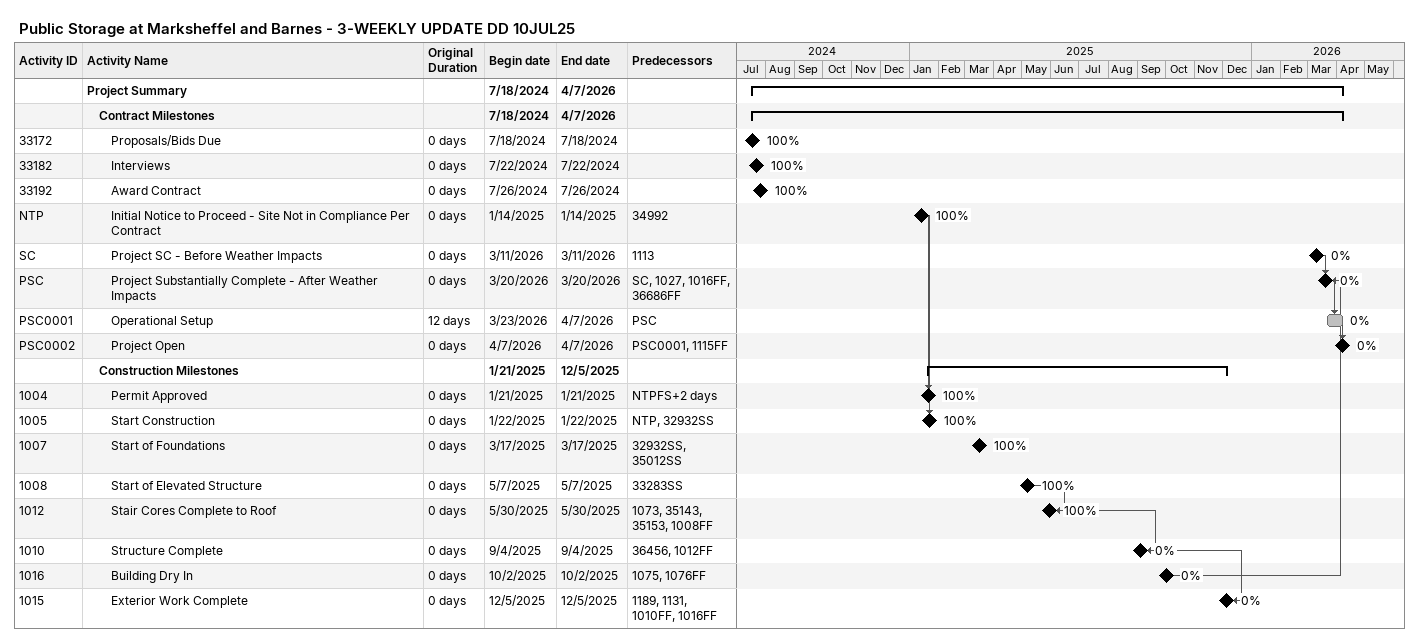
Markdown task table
Public Storage at Marksheffel and Barnes - 3-WEEKLY UPDATE DD 10JUL25

| ID | Level | Task | Original duration | Start | Finish | Predecessors | % complete |
|---|---|---|---|---|---|---|---|
|  | 1 | **Project Summary** |  | 2024-07-18 | 2026-04-07 |  |  |
|  | 2 | **Contract Milestones** |  | 2024-07-18 | 2026-04-07 |  |  |
| 33172 | 3 | Proposals/Bids Due | 0d | 2024-07-18 | 2024-07-18 |  | 100 |
| 33182 | 3 | Interviews | 0d | 2024-07-22 | 2024-07-22 |  | 100 |
| 33192 | 3 | Award Contract | 0d | 2024-07-26 | 2024-07-26 |  | 100 |
| NTP | 3 | Initial Notice to Proceed - Site Not in Compliance Per Contract | 0d | 2025-01-14 | 2025-01-14 | 34992 | 100 |
| SC | 3 | Project SC - Before Weather Impacts | 0d | 2026-03-11 | 2026-03-11 | 1113 | 0 |
| PSC | 3 | Project Substantially Complete - After Weather Impacts | 0d | 2026-03-20 | 2026-03-20 | SC, 1027, 1016FF, 36686FF | 0 |
| PSC0001 | 3 | Operational Setup | 12d | 2026-03-23 | 2026-04-07 | PSC | 0 |
| PSC0002 | 3 | Project Open | 0d | 2026-04-07 | 2026-04-07 | PSC0001, 1115FF | 0 |
|  | 2 | **Construction Milestones** |  | 2025-01-21 | 2025-12-05 |  |  |
| 1004 | 3 | Permit Approved | 0d | 2025-01-21 | 2025-01-21 | NTPFS+2d | 100 |
| 1005 | 3 | Start Construction | 0d | 2025-01-22 | 2025-01-22 | NTP, 32932SS | 100 |
| 1007 | 3 | Start of Foundations | 0d | 2025-03-17 | 2025-03-17 | 32932SS, 35012SS | 100 |
| 1008 | 3 | Start of Elevated Structure | 0d | 2025-05-07 | 2025-05-07 | 33283SS | 100 |
| 1012 | 3 | Stair Cores Complete to Roof | 0d | 2025-05-30 | 2025-05-30 | 1073, 35143, 35153, 1008FF | 100 |
| 1010 | 3 | Structure Complete | 0d | 2025-09-04 | 2025-09-04 | 36456, 1012FF | 0 |
| 1016 | 3 | Building Dry In | 0d | 2025-10-02 | 2025-10-02 | 1075, 1076FF | 0 |
| 1015 | 3 | Exterior Work Complete | 0d | 2025-12-05 | 2025-12-05 | 1189, 1131, 1010FF, 1016FF | 0 |
